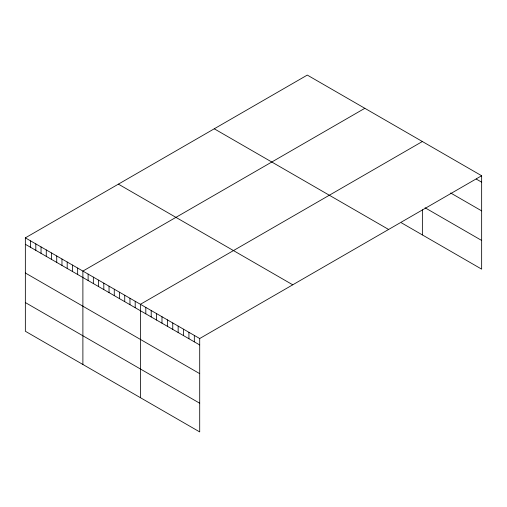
<?xml version="1.0" encoding="UTF-8"?>
<svg xmlns="http://www.w3.org/2000/svg" width="507" height="507" viewBox="0 0 507 507"><rect width="100%" height="100%" fill="white"/><g stroke="black" fill="none" stroke-linecap="round" stroke-linejoin="round"><path stroke-width="0.76" d="M25.35 237.859L199.707 338.524L199.707 431.92L25.35 331.255L25.35 237.859L307.293 75.08L481.65 175.745L481.65 269.141L401.443 222.833M364.831 108.302L82.888 271.08L82.888 364.476M422.369 141.523L140.426 304.295L140.426 397.691M199.707 338.524L481.65 175.745M476.263 179.066L481.65 182.178M450.66 192.983L481.65 210.874M425.062 207.775L481.65 240.445M214.252 128.797L388.609 229.462M118.391 184.142L292.748 284.807M25.35 244.292L199.707 344.956M25.35 272.988L199.707 373.653M25.35 302.559L199.707 403.223M422.369 209.803L422.369 234.918M194.32 335.412L194.32 341.845M188.927 332.3L188.927 338.733M183.54 329.189L183.54 335.621M178.153 326.077L178.153 332.51M172.76 322.965L172.76 329.398M167.373 319.854L167.373 326.286M161.987 316.742L161.987 323.174M156.593 313.63L156.593 320.063M151.206 310.518L151.206 316.951M145.813 307.407L145.813 313.839M135.198 301.278L135.198 307.711M129.963 298.255L129.963 304.688M124.735 295.239L124.735 301.671M119.506 292.216L119.506 298.648M114.271 289.199L114.271 295.632M109.043 286.176L109.043 292.609M103.808 283.16L103.808 289.592M98.58 280.137L98.58 286.569M93.351 277.12L93.351 283.552M88.117 274.097L88.117 280.529M77.66 268.057L77.66 274.49M72.425 265.041L72.425 271.473M67.197 262.018L67.197 268.45M61.968 259.001L61.968 265.434M56.733 255.978L56.733 262.411M51.505 252.955L51.505 259.394M46.27 249.938L46.27 256.371M41.042 246.915L41.042 253.354M35.813 243.899L35.813 250.331M30.578 240.876L30.578 247.315"/></g></svg>
